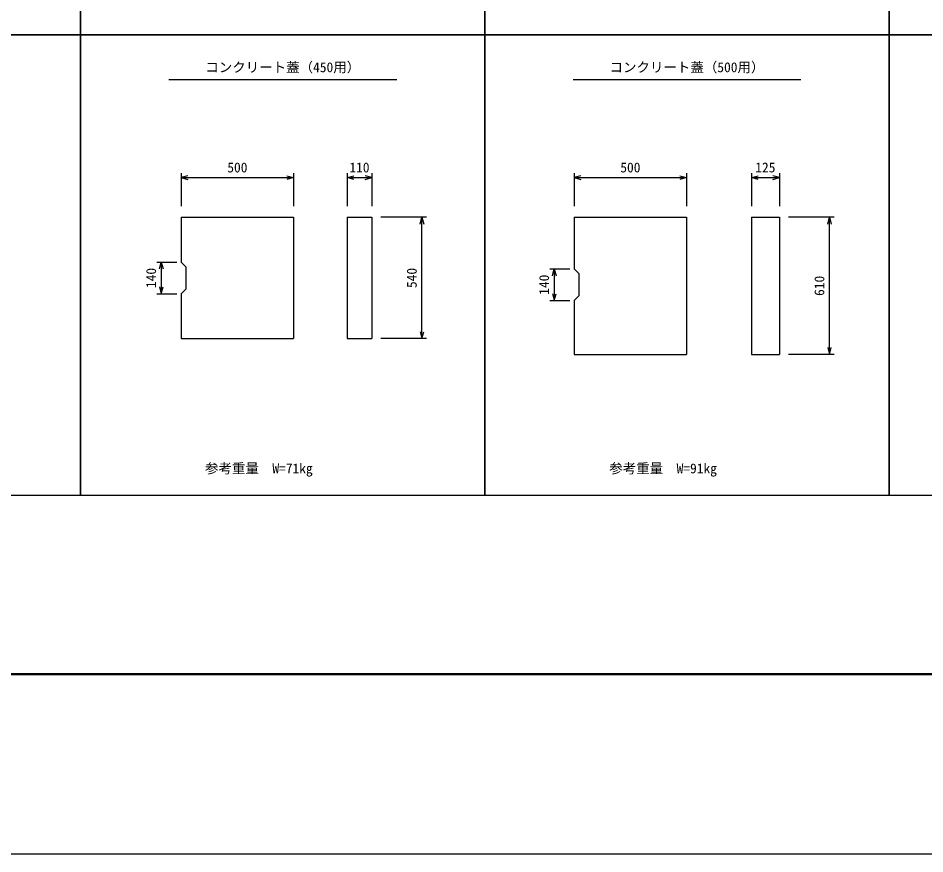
# Model space of a CAD drawing. Units: millimetres, scale not verified. Extents: x -33600 to 33600, y -11880 to 11880.
# Drawn here: x -22229 to -18192, y -11880 to -8160 of the extents above; entities that cross this region are included whole.
import ezdxf
from ezdxf.enums import TextEntityAlignment as Align

# ---------------------------------------------------------------- set-up
doc = ezdxf.new("R2010")
doc.units = ezdxf.units.MM
doc.header["$LTSCALE"] = 40
for name, color, linetype, lineweight in [('0-0_DIM', 7, 'Continuous', 25), ('0-1_Defpoints', 5, 'Continuous', 25), ('0-2_HATCH', 6, 'Continuous', 25), ('0-6_TXT', 7, 'Continuous', 25), ('0-7_WAKU', 3, 'Continuous', 25)]:
    doc.layers.add(name, color=color, linetype=linetype, lineweight=lineweight)
doc.styles.add('ＭＳ ゴシック', font='')
doc.styles.get('ＭＳ ゴシック').set_extended_font_data('MS Gothic')

msp = doc.modelspace()

# ---------------------------------------------------------------- linework, layer by layer
at = {"layer": '0-0_DIM'}
for p, q in [((-21503.08, -8850.18), (-21503.08, -8997.31)), ((-21503.08, -8870.18), (-21003.08, -8870.18)), ((-21003.08, -8850.18), (-21003.08, -8997.31)), ((-20764.49, -8850.18), (-20764.49, -8996.59)), ((-20764.49, -8870.18), (-20654.49, -8870.18)), ((-20654.49, -8850.18), (-20654.49, -8996.59)), ((-19753.08, -8850.18), (-19753.08, -8997.31)), ((-19753.08, -8870.18), (-19253.08, -8870.18)), ((-19253.08, -8850.18), (-19253.08, -8997.31)), ((-18964.49, -8850.18), (-18964.49, -8996.59)), ((-18964.49, -8870.18), (-18839.49, -8870.18)), ((-18839.49, -8850.18), (-18839.49, -8996.59)), ((-20411.41, -9046.72), (-20614.49, -9046.72)), ((-20431.41, -9586.72), (-20431.41, -9046.72)), ((-18596.41, -9046.72), (-18799.49, -9046.72)), ((-18616.41, -9656.72), (-18616.41, -9046.72)), ((-21612.08, -9246.72), (-21522.08, -9246.72)), ((-21592.08, -9246.72), (-21592.08, -9386.72)), ((-19862.08, -9276.72), (-19772.08, -9276.72)), ((-19842.08, -9276.72), (-19842.08, -9416.72)), ((-21612.08, -9386.72), (-21522.08, -9386.72)), ((-19862.08, -9416.72), (-19772.08, -9416.72)), ((-20411.41, -9586.72), (-20614.49, -9586.72)), ((-18596.41, -9656.72), (-18799.49, -9656.72))]:
    msp.add_line(p, q, dxfattribs=at)
for points in [[(-21473.08, -8862.15), (-21503.08, -8870.18), (-21473.08, -8878.22)], [(-21033.08, -8862.15), (-21003.08, -8870.18), (-21033.08, -8878.22)], [(-20734.49, -8878.22), (-20764.49, -8870.18), (-20734.49, -8862.15)], [(-20684.49, -8878.22), (-20654.49, -8870.18), (-20684.49, -8862.15)], [(-19723.08, -8862.15), (-19753.08, -8870.18), (-19723.08, -8878.22)], [(-19283.08, -8862.15), (-19253.08, -8870.18), (-19283.08, -8878.22)], [(-18934.49, -8878.22), (-18964.49, -8870.18), (-18934.49, -8862.15)], [(-18869.49, -8878.22), (-18839.49, -8870.18), (-18869.49, -8862.15)], [(-20439.45, -9076.72), (-20431.41, -9046.72), (-20423.37, -9076.72)], [(-18624.45, -9076.72), (-18616.41, -9046.72), (-18608.37, -9076.72)], [(-21600.12, -9276.72), (-21592.08, -9246.72), (-21584.05, -9276.72)], [(-19850.12, -9306.72), (-19842.08, -9276.72), (-19834.05, -9306.72)], [(-21600.12, -9356.72), (-21592.08, -9386.72), (-21584.05, -9356.72)], [(-19850.12, -9386.72), (-19842.08, -9416.72), (-19834.05, -9386.72)], [(-20439.45, -9556.72), (-20431.41, -9586.72), (-20423.37, -9556.72)], [(-18624.45, -9626.72), (-18616.41, -9656.72), (-18608.37, -9626.72)]]:
    msp.add_lwpolyline(points, dxfattribs=at)
at = {"layer": '0-1_Defpoints'}
msp.add_lwpolyline([(-33600, -11880), (0, -11880), (0, 11880), (-33600, 11880)], close=True, dxfattribs=at)
at = {"layer": '0-2_HATCH'}
for p, q in [((-21503.08, -9046.72), (-21503.08, -9246.72)), ((-20764.49, -9046.72), (-20764.49, -9586.72)), ((-20764.49, -9046.72), (-20654.49, -9046.72)), ((-20654.49, -9046.72), (-20654.49, -9586.72)), ((-19753.08, -9046.72), (-19753.08, -9276.72)), ((-18964.49, -9046.72), (-18964.49, -9656.72)), ((-18964.49, -9046.72), (-18839.49, -9046.72)), ((-18839.49, -9046.72), (-18839.49, -9656.72)), ((-21483.08, -9266.72), (-21503.08, -9246.72)), ((-21483.08, -9266.72), (-21483.08, -9366.72)), ((-19753.08, -9276.72), (-19733.08, -9296.72)), ((-19733.08, -9296.72), (-19733.08, -9396.72)), ((-21483.08, -9366.72), (-21503.08, -9386.72)), ((-21503.08, -9386.72), (-21503.08, -9586.72)), ((-19733.08, -9396.72), (-19753.08, -9416.72)), ((-19753.08, -9416.72), (-19753.08, -9656.72)), ((-21503.08, -9586.72), (-21003.08, -9586.72)), ((-20764.49, -9586.72), (-20654.49, -9586.72)), ((-19753.08, -9656.72), (-19253.08, -9656.72)), ((-18964.49, -9656.72), (-18839.49, -9656.72))]:
    msp.add_line(p, q, dxfattribs=at)
for points in [[(-21503.08, -9046.72), (-21003.08, -9046.72), (-21003.08, -9586.72)], [(-19753.08, -9046.72), (-19253.08, -9046.72), (-19253.08, -9656.72)]]:
    msp.add_lwpolyline(points, dxfattribs=at)
at = {"layer": '0-6_TXT'}
for p, q in [((-21558.48, -8434.13), (-20543.53, -8434.13)), ((-19758.48, -8434.13), (-18743.53, -8434.13))]:
    msp.add_line(p, q, dxfattribs=at)
for points in [[(-23751.01, -8234.13), (-21951.01, -8234.13), (-21951.01, -4634.13), (-23751.01, -4634.13)], [(-21951.01, -8234.13), (-20151.01, -8234.13), (-20151.01, -4634.13), (-21951.01, -4634.13)], [(-20151.01, -8234.13), (-18351.01, -8234.13), (-18351.01, -4634.13), (-20151.01, -4634.13)], [(-18351.01, -8234.13), (-16551.01, -8234.13), (-16551.01, -4634.13), (-18351.01, -4634.13)], [(-23751.01, -10284.13), (-21951.01, -10284.13), (-21951.01, -8234.13), (-23751.01, -8234.13)], [(-21951.01, -10284.13), (-20151.01, -10284.13), (-20151.01, -8234.13), (-21951.01, -8234.13)], [(-20151.01, -10284.13), (-18351.01, -10284.13), (-18351.01, -8234.13), (-20151.01, -8234.13)], [(-18351.01, -10284.13), (-16551.01, -10284.13), (-16551.01, -8234.13), (-18351.01, -8234.13)]]:
    msp.add_lwpolyline(points, close=True, dxfattribs=at)
at = {"layer": '0-7_WAKU', "lineweight": 50}
msp.add_lwpolyline([(-32800, -11080), (-800, -11080), (-800, 11080), (-32800, 11080)], close=True, dxfattribs=at)

# ---------------------------------------------------------------- texts
at = {"layer": '0-0_DIM', "style": 'ＭＳ ゴシック'}
for s, p in [('500', (-21298.08, -8860.18)), ('110', (-20754.49, -8860.18)), ('500', (-19548.08, -8860.18)), ('125', (-18946.99, -8860.18)), ('参考重量\u3000W=71kg', (-21397.31, -10199.64)), ('参考重量\u3000W=91kg', (-19597.31, -10199.64))]:
    msp.add_text(s, height=43.99, dxfattribs=at).set_placement(p, align=Align.BOTTOM_LEFT)
for s, p in [('140', (-21602.08, -9361.72)), ('540', (-20441.41, -9361.72)), ('140', (-19852.08, -9391.72)), ('610', (-18626.41, -9396.72))]:
    msp.add_text(s, height=43.99, rotation=90, dxfattribs=at).set_placement(p, align=Align.BOTTOM_LEFT)
at = {"layer": '0-6_TXT', "style": 'ＭＳ ゴシック'}
for s, p in [('コンクリート蓋（450用）', (-21396.01, -8414.13)), ('コンクリート蓋（500用）', (-19596.01, -8414.13))]:
    msp.add_text(s, height=43.99, dxfattribs=at).set_placement(p, align=Align.BOTTOM_LEFT)

doc.saveas('drawing.dxf')
